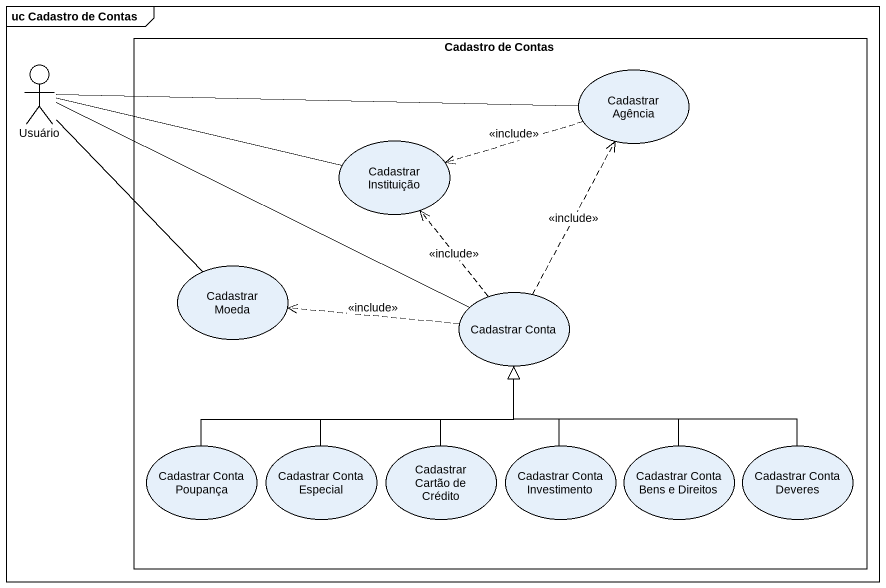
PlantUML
@startuml
mainframe uc Cadastro de Contas
rectangle "Cadastro de Contas" as Cadastro_de_Contas {
  usecase "Cadastrar Agência" as Cadastrar_Agência
  usecase "Cadastrar Instituição" as Cadastrar_Instituição
  usecase "Cadastrar Moeda" as Cadastrar_Moeda
  usecase "Cadastrar Conta" as Cadastrar_Conta
  usecase "Cadastrar Conta Poupança" as Cadastrar_Conta_Poupança
  usecase "Cadastrar Conta Especial" as Cadastrar_Conta_Especial
  usecase "Cadastrar Cartão de Crédito" as Cadastrar_Cartão_de_Crédito
  usecase "Cadastrar Conta Investimento" as Cadastrar_Conta_Investimento
  usecase "Cadastrar Conta Bens e Direitos" as Cadastrar_Conta_Bens_e
  usecase "Cadastrar Conta Deveres" as Cadastrar_Conta_Deveres
}
actor Usuário
Usuário -right- Cadastrar_Agência
Usuário -right- Cadastrar_Instituição
Usuário -- Cadastrar_Moeda
Usuário -right- Cadastrar_Conta
Cadastrar_Agência .left.> Cadastrar_Instituição : <<include>>
Cadastrar_Conta .up.> Cadastrar_Agência : <<include>>
Cadastrar_Conta .up.> Cadastrar_Instituição : <<include>>
Cadastrar_Conta .left.> Cadastrar_Moeda : <<include>>
Cadastrar_Conta_Poupança -right-|> Cadastrar_Conta
Cadastrar_Conta_Especial -up-|> Cadastrar_Conta
Cadastrar_Cartão_de_Crédito -up-|> Cadastrar_Conta
Cadastrar_Conta_Investimento -up-|> Cadastrar_Conta
Cadastrar_Conta_Bens_e -up-|> Cadastrar_Conta
Cadastrar_Conta_Deveres -left-|> Cadastrar_Conta
@enduml
